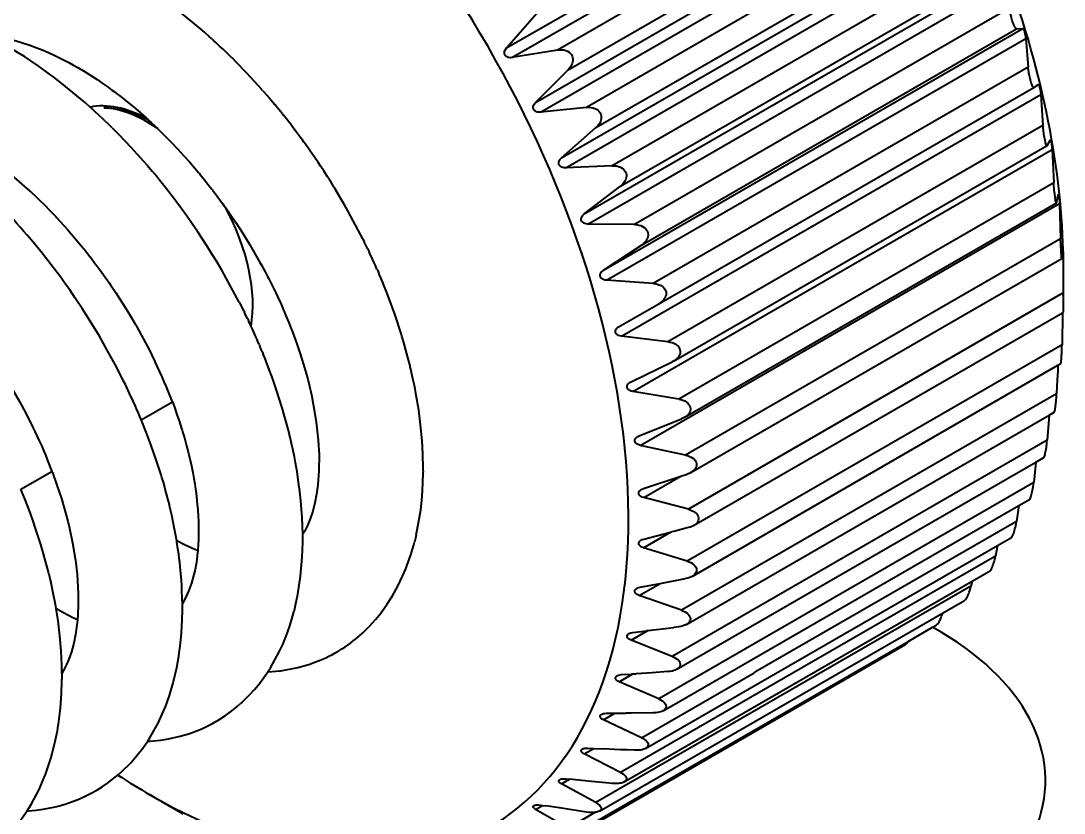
# Model space of a CAD drawing. Header units: millimetres. Extents: x 15 to 415, y 5 to 292.
# Drawn here: x 310.233 to 312.353, y 104.719 to 106.33 of the extents above; entities that cross this region are included whole.
import ezdxf

# ---------------------------------------------------------------- set-up
doc = ezdxf.new("R2010")
doc.units = ezdxf.units.MM
doc.layers.add('Geometries', color=7, linetype='Continuous')

msp = doc.modelspace()

# ---------------------------------------------------------------- linework, layer by layer
at = {"layer": 'Geometries', "linetype": 'Continuous', "lineweight": 40}
for p, q in [((311.2199, 106.2746), (312.0716, 106.7663)), ((311.2308, 106.2551), (312.0826, 106.7468)), ((312.0852, 106.7103), (311.3235, 106.2705)), ((311.3448, 106.2302), (312.1065, 106.6699)), ((311.2788, 106.164), (312.1305, 106.6558)), ((311.2886, 106.1441), (312.1404, 106.6358)), ((312.1441, 106.5936), (311.3824, 106.1539)), ((311.3314, 106.0513), (312.1832, 106.543)), ((311.4014, 106.1127), (312.1631, 106.5525)), ((311.3402, 106.031), (312.1919, 106.5228)), ((312.1964, 106.4751), (311.4347, 106.0353)), ((311.3775, 105.9372), (312.2293, 106.429)), ((311.4513, 105.9937), (312.213, 106.4335)), ((311.385, 105.9168), (312.2368, 106.4085)), ((311.2199, 106.2746), (311.2817, 106.3451)), ((312.2416, 106.3555), (311.4799, 105.9157)), ((311.4166, 105.8227), (312.2684, 106.3145)), ((311.4939, 105.874), (312.2556, 106.3138)), ((312.2556, 106.3138), (312.2684, 106.3145)), ((310.6203, 106.294), (310.6246, 106.29)), ((311.4229, 105.8024), (312.2746, 106.2941)), ((312.2746, 106.2941), (312.2794, 106.2359)), ((311.3235, 106.2705), (311.2308, 106.2551)), ((310.6618, 106.2547), (310.6636, 106.253)), ((310.6636, 106.253), (310.6706, 106.246)), ((311.2788, 106.164), (311.3448, 106.2302)), ((312.2794, 106.2359), (311.5177, 105.7962)), ((312.2907, 106.1945), (312.3002, 106.2006)), ((312.3002, 106.2006), (312.3002, 106.2006)), ((310.7244, 106.1884), (310.7347, 106.1766)), ((310.7347, 106.1766), (310.7356, 106.1756)), ((310.7356, 106.1756), (310.7382, 106.1724)), ((311.4533, 105.6886), (312.3051, 106.1804)), ((311.5292, 105.7548), (312.2907, 106.1945)), ((312.2907, 106.1945), (312.2905, 106.1944)), ((312.3051, 106.1804), (312.3094, 106.1173)), ((310.3643, 106.1629), (310.374, 106.1543)), ((310.374, 106.1543), (310.3772, 106.1514)), ((310.7382, 106.1724), (310.7416, 106.1684)), ((310.7416, 106.1684), (310.7491, 106.1596)), ((311.3824, 106.1539), (311.2886, 106.1441)), ((310.4871, 106.133), (310.4897, 106.1306)), ((310.7639, 106.1414), (310.7665, 106.1382)), ((310.4045, 106.1261), (310.4103, 106.1205)), ((310.4189, 106.1121), (310.4217, 106.1093)), ((310.4897, 106.1306), (310.4909, 106.1296)), ((310.4981, 106.123), (310.5023, 106.1191)), ((311.3314, 106.0513), (311.4014, 106.1127)), ((312.3094, 106.1173), (311.5477, 105.6776)), ((311.4762, 105.5765), (312.328, 106.0682)), ((311.5591, 105.6381), (312.3178, 106.0761)), ((312.318, 106.0764), (312.3177, 106.0761)), ((312.318, 106.0764), (312.3245, 106.0881)), ((312.3245, 106.0881), (312.3246, 106.0882)), ((312.328, 106.0682), (312.3314, 106.0006)), ((310.4903, 106.0356), (310.4998, 106.0244)), ((311.4347, 106.0353), (311.3402, 106.031)), ((310.4998, 106.0244), (310.5051, 106.018)), ((310.5943, 106.0212), (310.596, 106.0193)), ((310.8581, 106.0098), (310.8666, 105.9961)), ((310.6178, 105.992), (310.6214, 105.9874)), ((311.3775, 105.9372), (311.4513, 105.9937)), ((312.3314, 106.0006), (311.5697, 105.5609)), ((312.3372, 105.9606), (312.341, 105.978)), ((312.341, 105.978), (312.3411, 105.9783)), ((311.4914, 105.4669), (312.3431, 105.9586)), ((311.5809, 105.5234), (312.3369, 105.9599)), ((312.3431, 105.9586), (312.3453, 105.8868)), ((311.4799, 105.9157), (311.385, 105.9168)), ((310.9277, 105.8869), (310.9308, 105.8807)), ((312.3453, 105.8868), (311.5836, 105.447)), ((310.9374, 105.8671), (310.9407, 105.8601)), ((311.4166, 105.8227), (311.4939, 105.874)), ((312.3484, 105.8513), (312.3497, 105.8711)), ((311.5945, 105.4117), (312.348, 105.8467)), ((312.3482, 105.848), (312.3484, 105.8513)), ((312.3484, 105.8513), (312.3504, 105.8524)), ((312.3504, 105.8524), (312.3508, 105.802)), ((310.7223, 105.8332), (310.7297, 105.8194)), ((310.9574, 105.8236), (310.9606, 105.816)), ((312.351, 105.7461), (312.351, 105.8283)), ((310.7346, 105.8101), (310.7362, 105.8069)), ((310.7362, 105.8069), (310.7382, 105.8029)), ((310.7382, 105.8029), (310.7404, 105.7987)), ((311.5177, 105.7962), (311.4229, 105.8024)), ((312.3508, 105.802), (312.3509, 105.7767)), ((312.3509, 105.7767), (311.5892, 105.3369)), ((310.6769, 105.758), (310.6784, 105.755)), ((310.6784, 105.755), (310.686, 105.7399)), ((311.4485, 105.7088), (311.529, 105.7547)), ((311.5292, 105.7548), (311.529, 105.7547)), ((310.686, 105.7399), (310.6866, 105.7387)), ((310.6866, 105.7387), (310.6876, 105.7367)), ((311.5998, 105.3038), (312.3494, 105.7366)), ((312.3494, 105.7366), (312.3482, 105.6713)), ((312.3494, 105.7366), (312.351, 105.7375)), ((312.351, 105.7375), (312.351, 105.7375)), ((310.4641, 105.7162), (310.4667, 105.7117)), ((310.6935, 105.7245), (310.6955, 105.7204)), ((310.6963, 105.7186), (310.6955, 105.7204)), ((310.7785, 105.7145), (310.7827, 105.7037)), ((311.4484, 105.7087), (311.4485, 105.7088)), ((310.7827, 105.7037), (310.7842, 105.6997)), ((310.7842, 105.6997), (310.7849, 105.6978)), ((311.5477, 105.6776), (311.4533, 105.6886)), ((310.7178, 105.6709), (310.7189, 105.6684)), ((312.3482, 105.6713), (311.5865, 105.2315)), ((310.724, 105.6562), (310.7257, 105.6521)), ((311.4727, 105.5963), (311.5563, 105.6366)), ((311.5591, 105.6381), (311.5563, 105.6366)), ((311.5967, 105.2006), (312.3399, 105.6297)), ((312.34, 105.6297), (312.3394, 105.6175)), ((312.3399, 105.6297), (312.3458, 105.6331)), ((312.3394, 105.6175), (312.3386, 105.6001)), ((311.4714, 105.5956), (311.4727, 105.5963)), ((312.3386, 105.6001), (312.3372, 105.5713)), ((311.5697, 105.5609), (311.4762, 105.5765)), ((312.3372, 105.5713), (311.5755, 105.1316)), ((312.3372, 105.5709), (312.3372, 105.5713)), ((310.4778, 105.5187), (310.5411, 105.5552)), ((311.4893, 105.4862), (311.5755, 105.5208)), ((311.5853, 105.103), (312.3219, 105.5282)), ((312.3219, 105.5282), (312.318, 105.4777)), ((312.3219, 105.5282), (312.3325, 105.5344)), ((311.4866, 105.4849), (311.4893, 105.4862)), ((312.318, 105.4777), (311.5563, 105.0379)), ((311.5836, 105.447), (311.4914, 105.4669)), ((311.5656, 105.0117), (312.2953, 105.4329)), ((312.2953, 105.4329), (312.2907, 105.3911)), ((312.2953, 105.4329), (312.3112, 105.4421)), ((310.2333, 105.3775), (310.2965, 105.414)), ((311.0507, 105.4149), (311.0507, 105.4124)), ((311.4979, 105.3793), (311.5737, 105.404)), ((311.4986, 105.3607), (311.5737, 105.404)), ((312.2907, 105.3911), (311.529, 104.9514)), ((311.5737, 105.404), (311.5865, 105.4082)), ((311.5892, 105.3369), (311.4986, 105.3607)), ((312.2603, 105.3445), (312.282, 105.357)), ((311.5379, 104.9274), (312.2603, 105.3445)), ((312.2603, 105.3444), (312.2556, 105.3123)), ((312.2556, 105.3123), (311.7257, 105.0064)), ((311.4979, 105.2587), (311.5527, 105.2903)), ((311.4986, 105.2765), (311.5527, 105.2903)), ((311.5527, 105.2903), (311.5557, 105.2911)), ((311.5597, 105.2921), (311.5557, 105.2911)), ((311.5892, 105.2996), (311.5597, 105.2921)), ((310.8059, 105.2691), (310.8059, 105.2735)), ((311.036, 105.2835), (311.0327, 105.2698)), ((311.5023, 104.8509), (312.2169, 105.2635)), ((312.2169, 105.2634), (312.213, 105.2419)), ((312.2169, 105.2635), (312.2453, 105.2798)), ((312.213, 105.2419), (311.4513, 104.8021)), ((311.5865, 105.2315), (311.4979, 105.2587)), ((312.1654, 105.1905), (312.2012, 105.2112)), ((312.1631, 105.1804), (311.4014, 104.7407)), ((311.4591, 104.7827), (312.1654, 105.1905)), ((311.4893, 105.1618), (311.5316, 105.1862)), ((311.4914, 105.1787), (311.5316, 105.1862)), ((311.5316, 105.1862), (311.5836, 105.196)), ((312.1654, 105.1905), (312.1631, 105.1804)), ((311.5755, 105.1316), (311.4893, 105.1618)), ((312.1057, 105.1259), (312.1502, 105.1516)), ((310.5613, 105.128), (310.5614, 105.1321)), ((311.4087, 104.7235), (312.1057, 105.1259)), ((311.5066, 105.0903), (311.5594, 105.0969)), ((311.5697, 105.0982), (311.5594, 105.0969)), ((311.5733, 105.0987), (311.5697, 105.0982)), ((312.0355, 105.0685), (312.0854, 105.0973)), ((312.0854, 105.0973), (312.0926, 105.1015)), ((311.4724, 105.0858), (311.4727, 105.0858)), ((311.4727, 105.0708), (311.5066, 105.0903)), ((311.4762, 105.0865), (311.5043, 105.09)), ((311.5066, 105.0903), (311.5043, 105.09)), ((311.2879, 104.6335), (312.029, 105.0614)), ((311.3515, 104.6736), (312.0355, 105.0685)), ((311.5563, 105.0379), (311.4727, 105.0708)), ((310.8155, 105.0207), (310.8184, 105.0217)), ((310.3168, 105.0032), (310.3168, 104.9913)), ((310.5436, 104.987), (310.547, 105.0008)), ((311.4485, 104.9863), (311.4762, 105.0023)), ((311.4533, 105.0008), (311.4739, 105.0021)), ((311.4762, 105.0023), (311.4739, 105.0021)), ((311.4762, 105.0023), (311.4835, 105.0028)), ((311.5156, 105.0048), (311.4835, 105.0028)), ((311.4939, 104.8725), (311.7231, 105.0048)), ((311.5477, 105.0069), (311.5156, 105.0048)), ((311.7231, 105.0048), (311.7257, 105.0064)), ((311.529, 104.9514), (311.4485, 104.9863)), ((310.6827, 104.9448), (310.6804, 104.9427)), ((311.4166, 104.9091), (311.4397, 104.9224)), ((311.4939, 104.8725), (311.4166, 104.9091)), ((311.4229, 104.9223), (311.4397, 104.9224)), ((311.4397, 104.9224), (311.4619, 104.9226)), ((311.4684, 104.9226), (311.4619, 104.9226)), ((311.4732, 104.9226), (311.4684, 104.9226)), ((311.5177, 104.923), (311.4732, 104.9226)), ((311.5219, 104.9232), (311.5177, 104.923)), ((310.3074, 104.8864), (310.3092, 104.8973)), ((310.5689, 104.879), (310.5718, 104.8799)), ((311.3775, 104.8398), (311.3969, 104.851)), ((311.4513, 104.8021), (311.3775, 104.8398)), ((311.385, 104.8516), (311.3969, 104.851)), ((311.3969, 104.851), (311.4167, 104.85)), ((311.4391, 104.8489), (311.4167, 104.85)), ((311.4517, 104.8483), (311.4391, 104.8489)), ((311.4522, 104.8483), (311.4517, 104.8483)), ((311.465, 104.8477), (311.4522, 104.8483)), ((311.4799, 104.847), (311.465, 104.8477)), ((310.4356, 104.8012), (310.4345, 104.8002)), ((310.4376, 104.803), (310.4356, 104.8012)), ((311.3314, 104.7789), (311.3478, 104.7884)), ((311.4014, 104.7407), (311.3314, 104.7789)), ((311.3402, 104.7892), (311.3478, 104.7884)), ((311.3478, 104.7884), (311.3482, 104.7883)), ((311.3601, 104.7871), (311.3482, 104.7883)), ((311.3795, 104.7852), (311.3601, 104.7871)), ((311.3857, 104.7845), (311.3795, 104.7852)), ((311.3922, 104.7839), (311.3857, 104.7845)), ((311.4067, 104.7825), (311.3922, 104.7839)), ((311.4215, 104.781), (311.4067, 104.7825)), ((311.4347, 104.7797), (311.4215, 104.781)), ((310.4953, 104.7569), (310.5063, 104.7505)), ((310.5191, 104.7432), (310.5632, 104.718)), ((311.2788, 104.727), (311.2926, 104.735)), ((311.2886, 104.7356), (311.2925, 104.735)), ((311.2925, 104.735), (311.2983, 104.7341)), ((311.3044, 104.7332), (311.2983, 104.7341)), ((311.3178, 104.7312), (311.3044, 104.7332)), ((311.3448, 104.6886), (311.2788, 104.727)), ((311.3316, 104.7291), (311.3178, 104.7312)), ((311.3655, 104.724), (311.3316, 104.7291)), ((311.4009, 104.7211), (311.3448, 104.6886)), ((311.382, 104.7215), (311.3655, 104.724)), ((311.3824, 104.7214), (311.382, 104.7215))]:
    msp.add_line(p, q, dxfattribs=at)
at = {"layer": 'Geometries', "linetype": 'Continuous', "lineweight": 40, "flags": 128}
for points in [[(310.607, 106.3058), (310.6014, 106.3107), (310.5863, 106.3235), (310.5711, 106.336), (310.556, 106.348), (310.5476, 106.3545), (310.5399, 106.3603), (310.5345, 106.3643), (310.5307, 106.3671), (310.5245, 106.3717), (310.5149, 106.3785), (310.5038, 106.3862), (310.4866, 106.3978), (310.4718, 106.4073), (310.459, 106.4153), (310.449, 106.4213), (310.4368, 106.4284), (310.4227, 106.4363), (310.4071, 106.4446), (310.3771, 106.4595), (310.3563, 106.4689)], [(312.2556, 106.3138), (312.2552, 106.3139), (312.2546, 106.3142), (312.254, 106.3148), (312.2534, 106.3157), (312.2524, 106.3172), (312.2513, 106.3193), (312.2503, 106.3215), (312.2493, 106.324), (312.2482, 106.3269), (312.2472, 106.3301), (312.2463, 106.3329), (312.2454, 106.3359), (312.2447, 106.3389), (312.244, 106.3418), (312.2435, 106.3438), (312.2431, 106.3458), (312.2424, 106.3496), (312.2419, 106.3527), (312.2416, 106.3555)], [(310.1648, 106.3018), (310.1798, 106.2995), (310.193, 106.297), (310.2071, 106.2938), (310.2239, 106.2893), (310.2366, 106.2854), (310.2517, 106.2803), (310.2659, 106.2751), (310.2787, 106.2699), (310.2894, 106.2653), (310.3024, 106.2593), (310.3188, 106.2512), (310.3306, 106.2451), (310.339, 106.2404), (310.3489, 106.2348), (310.3606, 106.2279), (310.3732, 106.2201), (310.388, 106.2104), (310.4006, 106.2018), (310.4044, 106.1991)], [(310.3643, 106.1629), (310.3536, 106.1721), (310.324, 106.1966), (310.3099, 106.2076), (310.2974, 106.2171), (310.2917, 106.2214), (310.2831, 106.2277), (310.2681, 106.2384), (310.2538, 106.2482), (310.2405, 106.257), (310.228, 106.2651), (310.1993, 106.2826), (310.1669, 106.3006), (310.1652, 106.3016)], [(310.6203, 106.294), (310.6161, 106.2977), (310.607, 106.3058)], [(312.2684, 106.3145), (312.2689, 106.3143), (312.2695, 106.3135), (312.2699, 106.3128), (312.2704, 106.3117), (312.2709, 106.3106), (312.2713, 106.3094), (312.2718, 106.308), (312.2723, 106.3064), (312.2726, 106.305), (312.273, 106.3035), (312.2733, 106.302), (312.2737, 106.3006), (312.274, 106.2984), (312.2743, 106.2965), (312.2746, 106.2941)], [(310.6502, 106.266), (310.6439, 106.2721), (310.6384, 106.2773), (310.635, 106.2804), (310.6296, 106.2855), (310.6246, 106.29)], [(310.6618, 106.2547), (310.661, 106.2556), (310.6515, 106.2649), (310.6502, 106.266)], [(311.2308, 106.2551), (311.2277, 106.2548), (311.2245, 106.2551), (311.2226, 106.2556), (311.2208, 106.2564), (311.2194, 106.2573), (311.2182, 106.2584), (311.2172, 106.2597), (311.2164, 106.2612), (311.216, 106.2626), (311.2158, 106.2641), (311.2158, 106.2657), (311.216, 106.2672), (311.2167, 106.2696), (311.2178, 106.2718), (311.2199, 106.2746)], [(311.3235, 106.2705), (311.3277, 106.271), (311.3319, 106.271), (311.3361, 106.2706), (311.3401, 106.2696), (311.3439, 106.268), (311.3468, 106.2661), (311.3494, 106.2639), (311.3515, 106.2612), (311.3531, 106.2582), (311.354, 106.2553), (311.3545, 106.2523), (311.3544, 106.2491), (311.354, 106.246), (311.3531, 106.243), (311.3519, 106.2401), (311.3504, 106.2373), (311.3478, 106.2336), (311.3448, 106.2302)], [(310.723, 106.19), (310.6924, 106.2234), (310.6706, 106.246)], [(312.2905, 106.1944), (312.2904, 106.1944), (312.29, 106.1945), (312.2895, 106.1949), (312.289, 106.1956), (312.2882, 106.197), (312.2874, 106.1989), (312.2866, 106.201), (312.2858, 106.2035), (312.2849, 106.2062), (312.2841, 106.2094), (312.2834, 106.2123), (312.2827, 106.2153), (312.282, 106.2183), (312.2814, 106.2213), (312.281, 106.2235), (312.2807, 106.2256), (312.2801, 106.2295), (312.2797, 106.2329), (312.2794, 106.2359)], [(310.4044, 106.1991), (310.4088, 106.196), (310.4147, 106.1918), (310.4183, 106.1892), (310.4212, 106.187)], [(312.3002, 106.2006), (312.3006, 106.2005), (312.301, 106.1999), (312.3014, 106.1993), (312.3018, 106.1983), (312.3021, 106.1973), (312.3025, 106.1961), (312.3028, 106.1947), (312.3032, 106.1931), (312.3035, 106.1917), (312.3038, 106.1902), (312.3041, 106.1887), (312.3043, 106.1872), (312.3046, 106.185), (312.3049, 106.1829), (312.3051, 106.1804)], [(310.4212, 106.187), (310.4227, 106.1859), (310.4282, 106.1817)], [(310.4282, 106.1817), (310.4321, 106.1788), (310.441, 106.1718)], [(310.7244, 106.1884), (310.7237, 106.1892), (310.723, 106.19)], [(310.4019, 106.1532), (310.4122, 106.1527), (310.4227, 106.1515), (310.4334, 106.1497), (310.4445, 106.1471), (310.4556, 106.1439), (310.4669, 106.14), (310.4739, 106.1372), (310.481, 106.1342), (310.4881, 106.131), (310.4908, 106.1297)], [(310.441, 106.1718), (310.4454, 106.1684), (310.4592, 106.1571), (310.4613, 106.1554)], [(310.4613, 106.1554), (310.4764, 106.1425), (310.4871, 106.133)], [(310.7639, 106.1414), (310.7541, 106.1535), (310.7491, 106.1596)], [(311.2886, 106.1441), (311.2855, 106.144), (311.2823, 106.1444), (311.2804, 106.1451), (311.2786, 106.146), (311.2773, 106.1469), (311.2761, 106.1481), (311.2752, 106.1495), (311.2745, 106.151), (311.2741, 106.1524), (311.274, 106.1539), (311.2741, 106.1555), (311.2744, 106.157), (311.2753, 106.1593), (311.2766, 106.1614), (311.2788, 106.164)], [(311.3824, 106.1539), (311.3866, 106.1541), (311.3909, 106.1539), (311.395, 106.1532), (311.399, 106.1519), (311.4027, 106.1501), (311.4055, 106.1482), (311.408, 106.1458), (311.41, 106.143), (311.4114, 106.1399), (311.4122, 106.137), (311.4124, 106.134), (311.4122, 106.1309), (311.4116, 106.1279), (311.4105, 106.1249), (311.4091, 106.1221), (311.4075, 106.1194), (311.4046, 106.1159), (311.4014, 106.1127)], [(310.4045, 106.1261), (310.399, 106.1313), (310.3933, 106.1366), (310.3824, 106.1467), (310.3772, 106.1514)], [(310.7831, 106.117), (310.7828, 106.1174), (310.7665, 106.1382)], [(310.4189, 106.1121), (310.4131, 106.1178), (310.4103, 106.1205)], [(310.4909, 106.1296), (310.4935, 106.1272), (310.4981, 106.123)], [(310.5023, 106.1191), (310.5025, 106.1189), (310.5117, 106.1101)], [(310.8238, 106.0614), (310.8219, 106.0641), (310.8159, 106.0726), (310.8114, 106.079), (310.8083, 106.0833), (310.8058, 106.0866), (310.8008, 106.0935), (310.7928, 106.1043), (310.7831, 106.117)], [(312.3177, 106.0761), (312.3177, 106.0761), (312.3172, 106.0762), (312.3168, 106.0769), (312.3162, 106.078), (312.3156, 106.0798), (312.315, 106.0817), (312.3144, 106.084), (312.3138, 106.0868), (312.3131, 106.0899), (312.3126, 106.0928), (312.312, 106.0958), (312.3115, 106.0989), (312.3111, 106.1019), (312.3106, 106.1049), (312.3103, 106.1078), (312.31, 106.1105), (312.3096, 106.1141), (312.3094, 106.1173)], [(310.4296, 106.1014), (310.4227, 106.1083), (310.4217, 106.1093)], [(310.4903, 106.0356), (310.4833, 106.0436), (310.4574, 106.0724), (310.4331, 106.0978), (310.4296, 106.1014)], [(310.5117, 106.1101), (310.5128, 106.1091), (310.5258, 106.0963), (310.5395, 106.0824), (310.5509, 106.0705)], [(310.5509, 106.0705), (310.5524, 106.0689), (310.5645, 106.0557), (310.5758, 106.043), (310.5866, 106.0304), (310.5943, 106.0212)], [(312.3246, 106.0882), (312.3247, 106.0882), (312.325, 106.0878), (312.3253, 106.0872), (312.3256, 106.0864), (312.3258, 106.0854), (312.3261, 106.0843), (312.3263, 106.0829), (312.3266, 106.0814), (312.3268, 106.08), (312.327, 106.0785), (312.3272, 106.0769), (312.3274, 106.0754), (312.3276, 106.0731), (312.3278, 106.0709), (312.328, 106.0682)], [(310.8364, 106.0429), (310.8313, 106.0504), (310.8238, 106.0614)], [(311.3402, 106.031), (311.337, 106.0311), (311.3339, 106.0317), (311.332, 106.0325), (311.3303, 106.0334), (311.329, 106.0345), (311.3279, 106.0357), (311.327, 106.0371), (311.3264, 106.0386), (311.3261, 106.0401), (311.3261, 106.0416), (311.3263, 106.0431), (311.3267, 106.0446), (311.3277, 106.0468), (311.3291, 106.0488), (311.3314, 106.0513)], [(310.1754, 106.0464), (310.1885, 106.0365), (310.206, 106.0229), (310.2236, 106.0083), (310.241, 105.9932), (310.2508, 105.9844), (310.2555, 105.9801), (310.2622, 105.9739), (310.2712, 105.9653), (310.2812, 105.9555), (310.2922, 105.9444), (310.3001, 105.9362)], [(310.8485, 106.0247), (310.8428, 106.0334), (310.8364, 106.0429)], [(311.4347, 106.0353), (311.4389, 106.0353), (311.4431, 106.0348), (311.4473, 106.0339), (311.4512, 106.0324), (311.4548, 106.0304), (311.4575, 106.0283), (311.4598, 106.0259), (311.4617, 106.023), (311.4629, 106.0199), (311.4635, 106.017), (311.4636, 106.014), (311.4632, 106.011), (311.4623, 106.008), (311.4611, 106.0052), (311.4596, 106.0025), (311.4577, 105.9999), (311.4547, 105.9966), (311.4513, 105.9937)], [(310.5148, 106.0062), (310.5086, 106.0138), (310.5051, 106.018)], [(310.596, 106.0193), (310.5971, 106.0179), (310.6063, 106.0066), (310.6131, 105.998)], [(310.8581, 106.0098), (310.8562, 106.0128), (310.8485, 106.0247)], [(310.6131, 105.998), (310.6152, 105.9954), (310.6178, 105.992)], [(310.6214, 105.9874), (310.6223, 105.9863), (310.6226, 105.9858)], [(310.6226, 105.9858), (310.6255, 105.982), (310.6281, 105.9786), (310.6318, 105.9736), (310.637, 105.9667), (310.6436, 105.9577)], [(310.8905, 105.956), (310.8849, 105.9657), (310.871, 105.989), (310.8666, 105.9961)], [(312.3369, 105.9599), (312.3367, 105.9599), (312.3364, 105.9603), (312.3361, 105.9612), (312.3357, 105.9628), (312.3353, 105.9645), (312.3349, 105.9667), (312.3345, 105.9694), (312.3341, 105.9724), (312.3337, 105.9753), (312.3333, 105.9783), (312.333, 105.9814), (312.3326, 105.9845), (312.3324, 105.9876), (312.3321, 105.9906), (312.3319, 105.9934), (312.3316, 105.9972), (312.3314, 106.0006)], [(312.3411, 105.9783), (312.3412, 105.9783), (312.3413, 105.9781), (312.3415, 105.9776), (312.3416, 105.9768), (312.3418, 105.976), (312.3419, 105.9749), (312.3421, 105.9736), (312.3423, 105.9721), (312.3424, 105.9707), (312.3425, 105.9692), (312.3426, 105.9676), (312.3428, 105.9661), (312.3429, 105.9637), (312.343, 105.9615), (312.3431, 105.9586)], [(310.6436, 105.9577), (310.6458, 105.9546), (310.6495, 105.9494)], [(310.6495, 105.9494), (310.6568, 105.9389), (310.6699, 105.9197), (310.6848, 105.8968), (310.6984, 105.8747)], [(310.9277, 105.8869), (310.9187, 105.9045), (310.8974, 105.9439), (310.8905, 105.956)], [(312.3372, 105.9606), (312.337, 105.96), (312.3369, 105.9599)], [(310.3001, 105.9362), (310.3041, 105.9319), (310.3065, 105.9294)], [(310.3065, 105.9294), (310.3283, 105.9055), (310.3507, 105.8792), (310.3547, 105.8744)], [(311.385, 105.9168), (311.3819, 105.9171), (311.3788, 105.9179), (311.377, 105.9187), (311.3753, 105.9197), (311.374, 105.9208), (311.373, 105.9221), (311.3722, 105.9235), (311.3717, 105.9251), (311.3715, 105.9265), (311.3716, 105.9279), (311.3719, 105.9294), (311.3724, 105.9309), (311.3735, 105.933), (311.375, 105.9349), (311.3775, 105.9372)], [(311.4799, 105.9157), (311.4841, 105.9155), (311.4883, 105.9148), (311.4924, 105.9137), (311.4962, 105.912), (311.4997, 105.9099), (311.5023, 105.9077), (311.5045, 105.9051), (311.5061, 105.9022), (311.5072, 105.899), (311.5076, 105.8962), (311.5075, 105.8933), (311.5069, 105.8903), (311.5059, 105.8875), (311.5045, 105.8847), (311.5028, 105.8822), (311.5008, 105.8798), (311.4975, 105.8767), (311.4939, 105.874)], [(310.4414, 105.5987), (310.4356, 105.6103), (310.4242, 105.6323), (310.4096, 105.6593), (310.3927, 105.6887), (310.3743, 105.7192), (310.3578, 105.7452), (310.3437, 105.7664), (310.3325, 105.7828), (310.3242, 105.7945), (310.3195, 105.801), (310.3135, 105.8093), (310.3016, 105.8253), (310.2881, 105.8429), (310.2736, 105.8612), (310.2581, 105.88), (310.2459, 105.8944)], [(310.9374, 105.8671), (310.9354, 105.8713), (310.9308, 105.8807)], [(312.348, 105.8467), (312.3479, 105.8469), (312.3477, 105.8476), (312.3475, 105.8489), (312.3474, 105.8505), (312.3472, 105.8525), (312.347, 105.855), (312.3467, 105.858), (312.3465, 105.8608), (312.3464, 105.8638), (312.3462, 105.8669), (312.346, 105.8701), (312.3458, 105.8732), (312.3457, 105.8763), (312.3456, 105.8792), (312.3454, 105.8831), (312.3453, 105.8868)], [(310.3547, 105.8744), (310.3613, 105.8662), (310.363, 105.8641)], [(310.363, 105.8641), (310.3709, 105.8542), (310.3768, 105.8465), (310.3798, 105.8426), (310.3832, 105.8382), (310.3852, 105.8355)], [(310.6984, 105.8747), (310.7012, 105.87), (310.7183, 105.8402), (310.7223, 105.8332)], [(310.9574, 105.8236), (310.9567, 105.8251), (310.9534, 105.8325), (310.9511, 105.8377), (310.9475, 105.8456), (310.9422, 105.857), (310.9407, 105.8601)], [(312.3497, 105.8711), (312.3497, 105.8716), (312.3497, 105.8717)], [(312.3497, 105.8717), (312.3498, 105.8716), (312.3498, 105.8712), (312.3499, 105.8706), (312.3499, 105.8698), (312.35, 105.8688), (312.35, 105.8675), (312.3501, 105.8661), (312.3501, 105.8647), (312.3502, 105.8632), (312.3502, 105.8617), (312.3503, 105.8601), (312.3503, 105.8577), (312.3503, 105.8554), (312.3504, 105.8524)], [(310.3852, 105.8355), (310.3884, 105.8312), (310.3945, 105.8229), (310.4013, 105.8135), (310.4133, 105.7964), (310.4154, 105.7933)], [(312.3482, 105.848), (312.3481, 105.8471), (312.348, 105.8468), (312.348, 105.8467)], [(310.7297, 105.8194), (310.7331, 105.813), (310.7346, 105.8101)], [(310.9644, 105.8072), (310.9618, 105.8134), (310.9606, 105.816)], [(311.4229, 105.8024), (311.4197, 105.8028), (311.4167, 105.8037), (311.4149, 105.8046), (311.4133, 105.8058), (311.4121, 105.8069), (311.4112, 105.8082), (311.4105, 105.8096), (311.4101, 105.8112), (311.41, 105.8126), (311.4101, 105.814), (311.4105, 105.8155), (311.4111, 105.8168), (311.4124, 105.8188), (311.414, 105.8206), (311.4166, 105.8227)], [(310.4154, 105.7933), (310.4269, 105.7763), (310.4326, 105.7676)], [(310.7404, 105.7987), (310.745, 105.7894), (310.751, 105.7771)], [(310.9713, 105.7906), (310.9684, 105.7977), (310.9644, 105.8072)], [(311.5177, 105.7962), (311.5219, 105.7957), (311.526, 105.7948), (311.53, 105.7935), (311.5337, 105.7917), (311.5371, 105.7894), (311.5396, 105.7871), (311.5416, 105.7845), (311.543, 105.7815), (311.5439, 105.7784), (311.5441, 105.7756), (311.5438, 105.7727), (311.543, 105.7699), (311.5418, 105.7672), (311.5403, 105.7646), (311.5384, 105.7622), (311.5362, 105.7599), (311.5344, 105.7583)], [(310.062, 105.7882), (310.0885, 105.759), (310.1121, 105.7312), (310.1229, 105.7177), (310.1304, 105.708), (310.1352, 105.7018), (310.141, 105.6941), (310.1487, 105.6837), (310.1582, 105.6706), (310.1695, 105.6545), (310.1836, 105.6334), (310.1994, 105.6087), (310.2158, 105.5815), (310.2305, 105.5558), (310.2432, 105.532), (310.2584, 105.5019), (310.2619, 105.4948)], [(310.751, 105.7771), (310.7545, 105.7697), (310.7618, 105.7538), (310.767, 105.7419), (310.7682, 105.7391)], [(311.0072, 105.6888), (311.0063, 105.6919), (310.9927, 105.7335), (310.9764, 105.7778), (310.9713, 105.7906)], [(312.351, 105.746), (312.351, 105.7475), (312.351, 105.7502), (312.351, 105.7532), (312.351, 105.7563), (312.351, 105.7595), (312.351, 105.7618), (312.351, 105.7642), (312.351, 105.7688), (312.3509, 105.7728), (312.3509, 105.7767)], [(310.4326, 105.7676), (310.4412, 105.754), (310.4554, 105.731), (310.4641, 105.7162)], [(311.5344, 105.7583), (311.5328, 105.7571), (311.5292, 105.7548)], [(310.6935, 105.7245), (310.6896, 105.7325), (310.6876, 105.7367)], [(310.7682, 105.7391), (310.7705, 105.7338), (310.7725, 105.729), (310.7769, 105.7182), (310.7785, 105.7145)], [(312.351, 105.7375), (312.351, 105.7379), (312.351, 105.739), (312.351, 105.7404), (312.351, 105.7423), (312.351, 105.7446), (312.351, 105.746)], [(310.4667, 105.7117), (310.4689, 105.7077), (310.4819, 105.6842), (310.4826, 105.683)], [(310.701, 105.7087), (310.698, 105.7151), (310.6963, 105.7186)], [(310.7149, 105.6777), (310.713, 105.6821), (310.7107, 105.6874), (310.7085, 105.6923), (310.7043, 105.7015), (310.701, 105.7087)], [(311.4533, 105.6886), (311.4502, 105.6892), (311.4473, 105.6903), (311.4455, 105.6913), (311.444, 105.6925), (311.4429, 105.6936), (311.4421, 105.6949), (311.4415, 105.6964), (311.4412, 105.6979), (311.4411, 105.6993), (311.4414, 105.7006), (311.4419, 105.702), (311.4425, 105.7033), (311.4439, 105.7052), (311.4457, 105.7069), (311.4484, 105.7087)], [(310.7849, 105.6978), (310.7857, 105.6958), (310.7939, 105.6733), (310.8008, 105.6527), (310.8069, 105.6332), (310.8115, 105.6174), (310.8159, 105.6011), (310.8194, 105.5869), (310.8209, 105.5807)], [(311.0238, 105.6285), (311.0225, 105.6336), (311.0194, 105.6458), (311.0154, 105.6607), (311.011, 105.6761), (311.0072, 105.6888)], [(310.4826, 105.683), (310.4943, 105.6605), (310.503, 105.6431)], [(310.7178, 105.6709), (310.7168, 105.6733), (310.7149, 105.6777)], [(310.724, 105.6562), (310.7221, 105.6607), (310.7189, 105.6684)], [(311.5477, 105.6776), (311.5519, 105.6769), (311.556, 105.6758), (311.5599, 105.6743), (311.5635, 105.6723), (311.5667, 105.6699), (311.569, 105.6676), (311.5708, 105.6649), (311.5721, 105.662), (311.5727, 105.6589), (311.5727, 105.6561), (311.5723, 105.6534), (311.5713, 105.6507), (311.5699, 105.6481), (311.5682, 105.6456), (311.5661, 105.6434), (311.5638, 105.6414), (311.5611, 105.6394)], [(312.3458, 105.6331), (312.3459, 105.6333), (312.3461, 105.6341), (312.3463, 105.6352), (312.3465, 105.6369), (312.3467, 105.6392), (312.347, 105.6418), (312.3471, 105.6445), (312.3473, 105.6474), (312.3475, 105.6505), (312.3476, 105.6536), (312.3478, 105.6568), (312.3479, 105.66), (312.348, 105.6631), (312.3481, 105.6673), (312.3482, 105.6713)], [(310.763, 105.5474), (310.759, 105.5602), (310.7522, 105.5809), (310.7438, 105.6052), (310.7365, 105.6247), (310.7288, 105.6445), (310.7257, 105.6521)], [(310.503, 105.6431), (310.5061, 105.6367), (310.5062, 105.6364)], [(311.0507, 105.4149), (311.0507, 105.4192), (311.0501, 105.4496), (311.0485, 105.4764), (311.0454, 105.5089), (311.0414, 105.5387), (311.0358, 105.5724), (311.0333, 105.5856), (311.0304, 105.5993), (311.0277, 105.6116), (311.0254, 105.6216), (311.0244, 105.6259), (311.0238, 105.6285)], [(311.5611, 105.6394), (311.5602, 105.6388), (311.5591, 105.6381)], [(310.4777, 105.5191), (310.472, 105.5326), (310.4684, 105.5409), (310.4659, 105.5464), (310.4612, 105.5569), (310.454, 105.5725), (310.4455, 105.5904), (310.4414, 105.5987)], [(311.4762, 105.5765), (311.4732, 105.5772), (311.4703, 105.5784), (311.4686, 105.5795), (311.4672, 105.5807), (311.4662, 105.5819), (311.4654, 105.5832), (311.4649, 105.5846), (311.4647, 105.5861), (311.4648, 105.5875), (311.4651, 105.5888), (311.4657, 105.5901), (311.4664, 105.5913), (311.468, 105.5931), (311.4698, 105.5946), (311.4714, 105.5956)], [(310.8209, 105.5807), (310.8213, 105.5788), (310.8242, 105.5659), (310.8273, 105.5507), (310.8326, 105.519)], [(311.5697, 105.5609), (311.5739, 105.56), (311.5779, 105.5587), (311.5817, 105.5571), (311.5851, 105.555), (311.5882, 105.5525), (311.5903, 105.5501), (311.5919, 105.5474), (311.593, 105.5445), (311.5934, 105.5415), (311.5933, 105.5388), (311.5926, 105.5362), (311.5915, 105.5336), (311.5899, 105.5312), (311.588, 105.5289), (311.5858, 105.5269), (311.5854, 105.5265)], [(312.3337, 105.5378), (312.3341, 105.5394), (312.3345, 105.5419), (312.3349, 105.5444), (312.3352, 105.5472), (312.3356, 105.5503), (312.3359, 105.5534), (312.3362, 105.5566), (312.3365, 105.5598), (312.3367, 105.5629), (312.337, 105.5672), (312.3372, 105.5709)], [(310.5411, 105.5552), (310.5451, 105.5445), (310.5503, 105.5297), (310.5554, 105.5148), (310.5591, 105.503), (310.5607, 105.498), (310.5618, 105.4944), (310.563, 105.4904), (310.5655, 105.4819), (310.5699, 105.4657), (310.573, 105.4537), (310.5752, 105.4445), (310.5763, 105.4401)], [(310.7792, 105.4878), (310.7787, 105.4898), (310.7743, 105.5073), (310.7691, 105.5265), (310.7643, 105.543), (310.763, 105.5474)], [(310.5183, 105.4068), (310.5091, 105.4357), (310.4983, 105.4666), (310.4879, 105.4939), (310.479, 105.5161), (310.4777, 105.5191)], [(310.8326, 105.519), (310.8334, 105.514), (310.8374, 105.4775), (310.839, 105.4479), (310.8387, 105.4151), (310.8365, 105.3865), (310.8338, 105.3675), (310.8304, 105.3498), (310.8261, 105.3333), (310.8209, 105.3178), (310.8154, 105.3041), (310.8093, 105.2918), (310.8057, 105.2854)], [(311.5809, 105.5234), (311.5796, 105.5227), (311.5755, 105.5208)], [(311.5854, 105.5265), (311.5834, 105.525), (311.5809, 105.5234)], [(312.3325, 105.5344), (312.3329, 105.5349), (312.3332, 105.5358), (312.3336, 105.5373), (312.3337, 105.5378)], [(310.2619, 105.4948), (310.2705, 105.4762), (310.2756, 105.465), (310.2799, 105.455), (310.283, 105.4476), (310.2877, 105.4364), (310.2965, 105.414)], [(310.8059, 105.2859), (310.8047, 105.3205), (310.8021, 105.3543), (310.8, 105.3732), (310.7975, 105.3924), (310.7944, 105.4132), (310.7912, 105.4317), (310.7889, 105.4433), (310.7862, 105.4566), (310.7832, 105.4706), (310.7803, 105.4832), (310.7792, 105.4878)], [(311.4914, 105.4669), (311.4884, 105.4678), (311.4856, 105.4691), (311.484, 105.4701), (311.4826, 105.4714), (311.4817, 105.4726), (311.481, 105.4739), (311.4806, 105.4753), (311.4805, 105.4768), (311.4807, 105.4781), (311.4811, 105.4793), (311.4818, 105.4806), (311.4826, 105.4817), (311.4843, 105.4833), (311.4862, 105.4847), (311.4866, 105.4849)], [(312.3112, 105.4421), (312.3114, 105.4422), (312.3119, 105.443), (312.3125, 105.4442), (312.3131, 105.4461), (312.3138, 105.4484), (312.3143, 105.4508), (312.3149, 105.4535), (312.3154, 105.4565), (312.3159, 105.4596), (312.3164, 105.4628), (312.3168, 105.4659), (312.3172, 105.4691), (312.3176, 105.4735), (312.318, 105.4777)], [(310.5763, 105.4401), (310.577, 105.4367), (310.5796, 105.4251), (310.5823, 105.4118), (310.5846, 105.3995), (310.5864, 105.3884), (310.5881, 105.3775)], [(311.5836, 105.447), (311.5877, 105.446), (311.5916, 105.4445), (311.5952, 105.4427), (311.5986, 105.4406), (311.6014, 105.438), (311.6034, 105.4356), (311.6048, 105.4329), (311.6057, 105.4301), (311.6059, 105.4271), (311.6055, 105.4246), (311.6047, 105.4221), (311.6034, 105.4197), (311.6016, 105.4174), (311.5996, 105.4153), (311.5972, 105.4135), (311.5947, 105.4118), (311.5945, 105.4117)], [(310.2965, 105.414), (310.2974, 105.4116), (310.3066, 105.3863), (310.3156, 105.3588), (310.3286, 105.3128), (310.332, 105.2986)], [(311.036, 105.2835), (311.0372, 105.2887), (311.0413, 105.3094), (311.0455, 105.3359), (311.0483, 105.3624), (311.0501, 105.39), (311.0507, 105.4124)], [(311.5945, 105.4117), (311.5907, 105.4098), (311.5865, 105.4082)], [(310.5349, 105.3464), (310.5331, 105.3536), (310.53, 105.3657), (310.5267, 105.3778), (310.5234, 105.3898), (310.5199, 105.4015), (310.5183, 105.4068)], [(312.282, 105.357), (312.2825, 105.3574), (312.2833, 105.3584), (312.2841, 105.3601), (312.2849, 105.3622), (312.2857, 105.3645), (312.2864, 105.367), (312.2872, 105.3699), (312.2878, 105.3729), (312.2885, 105.3761), (312.289, 105.3792), (312.2896, 105.3824), (312.2902, 105.3868), (312.2907, 105.3911)], [(310.2738, 105.2656), (310.2721, 105.2712), (310.2647, 105.2938), (310.2575, 105.3149), (310.2526, 105.3284), (310.2472, 105.3428), (310.2413, 105.3581), (310.2348, 105.3742), (310.2332, 105.3779)], [(310.5881, 105.3775), (310.5884, 105.3751), (310.59, 105.3631), (310.591, 105.3544), (310.5917, 105.3471), (310.5927, 105.3357), (310.5936, 105.3229), (310.594, 105.3136), (310.5943, 105.3036), (310.5944, 105.2949), (310.5944, 105.2869), (310.5943, 105.2803), (310.5941, 105.2742), (310.5937, 105.2662), (310.5927, 105.2525)], [(311.4986, 105.3607), (311.4957, 105.3617), (311.493, 105.3631), (311.4915, 105.3642), (311.4902, 105.3654), (311.4894, 105.3666), (311.4888, 105.3679), (311.4885, 105.3693), (311.4885, 105.3707), (311.4888, 105.3719), (311.4893, 105.3731), (311.49, 105.3743), (311.491, 105.3753), (311.4927, 105.3768), (311.494, 105.3776)], [(311.494, 105.3776), (311.4948, 105.378), (311.4979, 105.3793)], [(310.5499, 105.2729), (310.5482, 105.2831), (310.5457, 105.2966), (310.5429, 105.3105), (310.5399, 105.3247), (310.5375, 105.3356), (310.5362, 105.3411), (310.5352, 105.345), (310.5349, 105.3464)], [(311.5892, 105.3369), (311.5932, 105.3357), (311.597, 105.3341), (311.6005, 105.3322), (311.6037, 105.33), (311.6063, 105.3274), (311.6081, 105.325), (311.6093, 105.3224), (311.61, 105.3196), (311.61, 105.3168), (311.6094, 105.3143), (311.6084, 105.312), (311.6069, 105.3097), (311.605, 105.3077), (311.6028, 105.3058), (311.6003, 105.3041), (311.5998, 105.3038)], [(312.2453, 105.2798), (312.2462, 105.2806), (312.2472, 105.282), (312.2482, 105.2839), (312.2492, 105.286), (312.2501, 105.2885), (312.251, 105.2912), (312.2519, 105.2941), (312.2527, 105.2972), (312.2534, 105.3003), (312.2541, 105.3035), (312.2549, 105.308), (312.2556, 105.3123)], [(310.332, 105.2986), (310.3383, 105.2688), (310.3436, 105.2369)], [(310.8059, 105.2735), (310.8059, 105.2754), (310.8059, 105.2859)], [(311.5998, 105.3038), (311.5976, 105.3027), (311.5935, 105.3009), (311.5892, 105.2996)], [(310.2904, 105.2054), (310.2882, 105.2143), (310.2843, 105.2291), (310.2796, 105.2462), (310.2738, 105.2656)], [(310.5927, 105.2525), (310.5808, 105.2577), (310.5655, 105.265), (310.5504, 105.2726), (310.5499, 105.2729)], [(310.5614, 105.1448), (310.5612, 105.1554), (310.5606, 105.1716), (310.5601, 105.1824), (310.5594, 105.1921), (310.5583, 105.2064), (310.557, 105.2202), (310.5559, 105.2296), (310.5551, 105.2368), (310.554, 105.2456), (310.5524, 105.2565), (310.5503, 105.2701), (310.5499, 105.2729)], [(310.7915, 105.142), (310.7961, 105.1645), (310.8016, 105.2013), (310.8049, 105.2399), (310.8059, 105.2691)], [(311.015, 105.2158), (311.0175, 105.2223), (311.0252, 105.2443), (311.0314, 105.265), (311.0327, 105.2698)], [(311.4979, 105.2587), (311.495, 105.2598), (311.4925, 105.2613), (311.4911, 105.2624), (311.4899, 105.2637), (311.4891, 105.2649), (311.4887, 105.2661), (311.4885, 105.2675), (311.4886, 105.2688), (311.489, 105.2699), (311.4895, 105.271), (311.4904, 105.2721), (311.4914, 105.2731), (311.4933, 105.2744), (311.4934, 105.2745)], [(311.4934, 105.2745), (311.4954, 105.2754), (311.4986, 105.2765)], [(310.5927, 105.2525), (310.5927, 105.2524), (310.5917, 105.2435), (310.5906, 105.2347), (310.5892, 105.2254), (310.5872, 105.2146), (310.5849, 105.2047), (310.58, 105.1871), (310.5741, 105.1708), (310.5673, 105.1558), (310.5615, 105.1454)], [(312.2012, 105.2112), (312.2015, 105.2114), (312.2027, 105.2125), (312.204, 105.2142), (312.2051, 105.2161), (312.2062, 105.2184), (312.2073, 105.221), (312.2083, 105.2238), (312.2093, 105.2268), (312.2102, 105.2299), (312.2111, 105.233), (312.2121, 105.2375), (312.213, 105.2419)], [(310.3436, 105.2369), (310.344, 105.2338), (310.3475, 105.2043), (310.3498, 105.1657), (310.3498, 105.1435), (310.349, 105.1223), (310.3482, 105.1122)], [(311.5865, 105.2315), (311.5904, 105.2301), (311.594, 105.2285), (311.5974, 105.2265), (311.6004, 105.2242), (311.6029, 105.2215), (311.6044, 105.2191), (311.6055, 105.2166), (311.6059, 105.2139), (311.6057, 105.2113), (311.6049, 105.209), (311.6037, 105.2068), (311.602, 105.2047), (311.6, 105.2029), (311.5976, 105.2012), (311.5967, 105.2006)], [(310.305, 105.1351), (310.3041, 105.1402), (310.2978, 105.1731), (310.2946, 105.1875), (310.292, 105.1988), (310.2907, 105.2044), (310.2904, 105.2054)], [(310.9649, 105.1264), (310.966, 105.1279), (310.9768, 105.1431), (310.9884, 105.1613), (310.9991, 105.1808), (311.0088, 105.2012), (311.015, 105.2158)], [(311.5967, 105.2006), (311.595, 105.1997), (311.5922, 105.1985), (311.588, 105.197), (311.5836, 105.196)], [(311.4849, 105.1764), (311.4859, 105.1769), (311.4881, 105.1778), (311.4914, 105.1787)], [(312.1502, 105.1516), (312.1511, 105.1522), (312.1525, 105.1536), (312.1538, 105.1554), (312.1551, 105.1575), (312.1564, 105.1599), (312.1576, 105.1626), (312.1587, 105.1655), (312.1598, 105.1685), (312.1608, 105.1716), (312.162, 105.176), (312.1631, 105.1804)], [(311.4893, 105.1618), (311.4865, 105.163), (311.484, 105.1645), (311.4827, 105.1657), (311.4816, 105.1669), (311.481, 105.1681), (311.4806, 105.1693), (311.4805, 105.1706), (311.4807, 105.1718), (311.4812, 105.1729), (311.4819, 105.1739), (311.4828, 105.1749), (311.4839, 105.1758), (311.4849, 105.1764)], [(310.5614, 105.1321), (310.5614, 105.1382), (310.5614, 105.1448)], [(310.7881, 105.1283), (310.7889, 105.1313), (310.7915, 105.142)], [(310.3481, 105.1123), (310.3391, 105.1166), (310.3202, 105.1264), (310.3044, 105.1354)], [(310.3168, 105.0032), (310.3165, 105.0197), (310.3151, 105.0492), (310.3125, 105.08), (310.3088, 105.1103), (310.305, 105.1351)], [(310.5541, 105.0381), (310.5551, 105.045), (310.5569, 105.0584), (310.5584, 105.0725), (310.5595, 105.0851), (310.5604, 105.0999), (310.5609, 105.1102), (310.5611, 105.1176), (310.5613, 105.1264), (310.5613, 105.128)], [(310.7703, 105.0744), (310.7722, 105.0792), (310.779, 105.098), (310.7839, 105.1133), (310.7881, 105.1283)], [(310.929, 105.0869), (310.9409, 105.0986), (310.9537, 105.1127), (310.9649, 105.1264)], [(311.5755, 105.1316), (311.5792, 105.1301), (311.5828, 105.1283), (311.586, 105.1262), (311.5888, 105.1239), (311.591, 105.1213), (311.5924, 105.119), (311.5932, 105.1165), (311.5934, 105.114), (311.593, 105.1115), (311.5921, 105.1093), (311.5907, 105.1073), (311.5888, 105.1055), (311.5866, 105.1038), (311.5853, 105.103)], [(312.0926, 105.1015), (312.0942, 105.1027), (312.0957, 105.1042), (312.0971, 105.1061), (312.0986, 105.1084), (312.1, 105.111), (312.1013, 105.1137), (312.1026, 105.1167), (312.1037, 105.1197), (312.1052, 105.124), (312.1058, 105.1259)], [(310.3482, 105.1122), (310.347, 105.1011), (310.3444, 105.0825), (310.3407, 105.0646), (310.336, 105.0471), (310.331, 105.0326), (310.3262, 105.0211), (310.3209, 105.0105), (310.3166, 105.0031)], [(311.5853, 105.103), (311.5841, 105.1024), (311.5814, 105.1011), (311.5786, 105.1001), (311.5742, 105.0989), (311.5733, 105.0987)], [(310.7351, 105.0068), (310.7401, 105.0146), (310.7494, 105.0306), (310.7582, 105.0473), (310.7658, 105.0637), (310.7703, 105.0744)], [(310.8184, 105.0217), (310.8338, 105.0272), (310.8402, 105.0297), (310.8461, 105.0322), (310.8529, 105.0353), (310.8589, 105.0382), (310.8664, 105.0421), (310.8731, 105.0458), (310.8795, 105.0495), (310.8855, 105.0533), (310.8913, 105.057), (310.898, 105.0616), (310.9028, 105.0651), (310.9083, 105.0693), (310.913, 105.073), (310.9272, 105.0852)], [(310.9272, 105.0852), (310.9273, 105.0853), (310.929, 105.0869)], [(311.4727, 105.0708), (311.4701, 105.072), (311.4677, 105.0736), (311.4665, 105.0747), (311.4656, 105.076), (311.465, 105.0771), (311.4647, 105.0783), (311.4647, 105.0795), (311.4651, 105.0806), (311.4656, 105.0816), (311.4664, 105.0825), (311.4674, 105.0834), (311.4685, 105.0842)], [(311.4685, 105.0842), (311.4685, 105.0842), (311.4706, 105.0852), (311.4724, 105.0858)], [(311.4727, 105.0858), (311.4729, 105.0859), (311.4762, 105.0865)], [(312.029, 105.0614), (312.0296, 105.0618), (312.0312, 105.0631), (312.0328, 105.0648), (312.0344, 105.0669), (312.0355, 105.0685)], [(310.547, 105.0008), (310.5501, 105.0155), (310.5541, 105.0381)], [(311.5563, 105.0379), (311.5599, 105.0363), (311.5633, 105.0345), (311.5663, 105.0324), (311.5689, 105.0301), (311.5709, 105.0275), (311.5721, 105.0253), (311.5727, 105.0229), (311.5727, 105.0205), (311.572, 105.0182), (311.5709, 105.0162), (311.5694, 105.0144), (311.5674, 105.0128), (311.5656, 105.0117)], [(310.7354, 105.0064), (310.7593, 105.0086), (310.7615, 105.0089)], [(310.7615, 105.0089), (310.7956, 105.0152), (310.8155, 105.0207)], [(311.5656, 105.0117), (311.5651, 105.0113), (311.5624, 105.0101), (311.5596, 105.0091), (311.5567, 105.0082), (311.5522, 105.0074), (311.5477, 105.0069)], [(310.3168, 104.9869), (310.3168, 104.9894), (310.3168, 104.9913)], [(310.7191, 104.9844), (310.7199, 104.9856), (310.7303, 104.9998), (310.7351, 105.0068)], [(311.4485, 104.9863), (311.4459, 104.9876), (311.4437, 104.9892), (311.4426, 104.9903), (311.4417, 104.9915), (311.4413, 104.9926), (311.4411, 104.9937), (311.4412, 104.9948), (311.4417, 104.9959), (311.4423, 104.9968), (311.4431, 104.9976), (311.4442, 104.9984), (311.4445, 104.9985)], [(311.4445, 104.9985), (311.4454, 104.999), (311.4476, 104.9999), (311.4499, 105.0004), (311.4533, 105.0008)], [(310.3092, 104.8973), (310.3097, 104.9001), (310.3137, 104.9326), (310.316, 104.9629), (310.3168, 104.9869)], [(310.5261, 104.9334), (310.5353, 104.9587), (310.5429, 104.9843), (310.5436, 104.987)], [(310.6827, 104.9448), (310.6846, 104.9466), (310.6963, 104.9581), (310.7077, 104.9706), (310.7191, 104.9844)], [(311.529, 104.9514), (311.5325, 104.9497), (311.5357, 104.9478), (311.5385, 104.9457), (311.5409, 104.9434), (311.5427, 104.9409), (311.5437, 104.9387), (311.5441, 104.9365), (311.5439, 104.9343), (311.543, 104.9322), (311.5417, 104.9304), (311.54, 104.9288), (311.5379, 104.9274)], [(310.491, 104.8657), (310.496, 104.8736), (310.512, 104.9021), (310.5257, 104.9324), (310.5261, 104.9334)], [(310.5718, 104.8799), (310.5798, 104.8826), (310.6008, 104.8909), (310.6226, 104.9017), (310.6351, 104.9089), (310.6493, 104.9181), (310.6614, 104.9269), (310.6726, 104.9359), (310.6804, 104.9427)], [(311.5379, 104.9274), (311.5379, 104.9274), (311.5354, 104.9262), (311.5327, 104.9252), (311.5298, 104.9243), (311.5267, 104.9237), (311.5223, 104.9232), (311.5219, 104.9232)], [(311.4166, 104.9091), (311.4142, 104.9105), (311.4122, 104.912), (311.4112, 104.9131), (311.4104, 104.9143), (311.4101, 104.9153), (311.41, 104.9164), (311.4102, 104.9174), (311.4107, 104.9184), (311.4115, 104.9192), (311.4124, 104.9199), (311.4129, 104.9202)], [(311.4129, 104.9202), (311.4135, 104.9205), (311.4148, 104.9211), (311.417, 104.9217), (311.4194, 104.9221), (311.4229, 104.9223)], [(310.2809, 104.7917), (310.2833, 104.798), (310.2942, 104.8301), (310.3025, 104.8619), (310.3074, 104.8864)], [(310.4751, 104.8436), (310.4771, 104.8462), (310.491, 104.8657)], [(310.4905, 104.8651), (310.4957, 104.8654), (310.5176, 104.8676)], [(310.5176, 104.8676), (310.5332, 104.8701), (310.5569, 104.8755), (310.5689, 104.879)], [(311.4939, 104.8725), (311.4972, 104.8708), (311.5003, 104.8689), (311.5029, 104.8668), (311.5051, 104.8646), (311.5066, 104.8622), (311.5074, 104.8601), (311.5076, 104.8581), (311.5072, 104.856), (311.5061, 104.8541), (311.5047, 104.8526), (311.5028, 104.8512), (311.5023, 104.8509)], [(310.4376, 104.803), (310.4564, 104.8215), (310.4751, 104.8436)], [(311.3775, 104.8398), (311.3752, 104.8412), (311.3733, 104.8427), (311.3724, 104.8438), (311.3718, 104.8449), (311.3716, 104.8459), (311.3716, 104.8468), (311.3719, 104.8477), (311.3725, 104.8486), (311.3733, 104.8493), (311.374, 104.8497)], [(311.374, 104.8497), (311.3743, 104.8499), (311.3755, 104.8504), (311.3769, 104.8509), (311.3791, 104.8513), (311.3815, 104.8516), (311.385, 104.8516)], [(311.4868, 104.8471), (311.4845, 104.847), (311.4799, 104.847)], [(311.4966, 104.8486), (311.4951, 104.8482), (311.4921, 104.8476), (311.4891, 104.8472), (311.4868, 104.8471)], [(311.5023, 104.8509), (311.5005, 104.85), (311.498, 104.849), (311.4966, 104.8486)], [(310.2461, 104.724), (310.2486, 104.7242), (310.2641, 104.7255), (310.2786, 104.7275), (310.2925, 104.7299), (310.3005, 104.7317), (310.3088, 104.7337), (310.3157, 104.7355), (310.3231, 104.7377), (310.3308, 104.7402), (310.3384, 104.7428), (310.3509, 104.7478), (310.3627, 104.7529), (310.375, 104.7591), (310.3875, 104.766), (310.3987, 104.773), (310.4095, 104.7803), (310.431, 104.7972)], [(310.431, 104.7972), (310.434, 104.7998), (310.4345, 104.8002)], [(311.4513, 104.8021), (311.4544, 104.8004), (311.4573, 104.7985), (311.4597, 104.7964), (311.4616, 104.7942), (311.463, 104.792), (311.4635, 104.7901), (311.4635, 104.7882), (311.4629, 104.7863), (311.4616, 104.7846), (311.46, 104.7833), (311.4591, 104.7827)], [(310.2459, 104.7237), (310.2542, 104.7371), (310.2702, 104.7671), (310.2809, 104.7917)], [(311.3314, 104.7789), (311.3293, 104.7803), (311.3275, 104.7818), (311.3268, 104.7828), (311.3262, 104.7839), (311.3261, 104.7848), (311.3262, 104.7856), (311.3266, 104.7864), (311.3273, 104.7872), (311.3281, 104.7877)], [(311.3281, 104.7877), (311.3282, 104.7878), (311.3293, 104.7883), (311.3305, 104.7887), (311.3319, 104.789), (311.3342, 104.7893), (311.3358, 104.7893)], [(311.3358, 104.7893), (311.3367, 104.7893), (311.3402, 104.7892)], [(311.4591, 104.7827), (311.458, 104.7822), (311.4556, 104.7812), (311.453, 104.7804), (311.4501, 104.7799), (311.447, 104.7795), (311.4439, 104.7793), (311.4393, 104.7794), (311.4347, 104.7797)], [(310.5063, 104.7505), (310.5071, 104.75), (310.5083, 104.7494), (310.5096, 104.7486), (310.5109, 104.7478), (310.5123, 104.7471), (310.5144, 104.7459), (310.5165, 104.7447), (310.5191, 104.7432)], [(311.2788, 104.727), (311.2767, 104.7284), (311.2752, 104.7298), (311.2745, 104.7308), (311.2741, 104.7318), (311.274, 104.7325), (311.2742, 104.7333), (311.2748, 104.734), (311.2755, 104.7346), (311.2757, 104.7347)], [(311.2757, 104.7347), (311.2765, 104.7351), (311.2776, 104.7355), (311.2789, 104.7358), (311.2803, 104.736), (311.2827, 104.7361), (311.2851, 104.736), (311.2886, 104.7356)], [(311.4014, 104.7407), (311.4044, 104.7389), (311.407, 104.737), (311.4093, 104.735), (311.411, 104.7329), (311.4121, 104.7308), (311.4124, 104.7291), (311.4122, 104.7274), (311.4114, 104.7258), (311.41, 104.7243), (311.4088, 104.7235)], [(310.002, 104.5831), (310.0133, 104.5839), (310.0402, 104.5872), (310.0671, 104.5928), (310.0923, 104.6003), (310.1181, 104.6107), (310.1374, 104.6205), (310.1577, 104.6329), (310.1774, 104.6474), (310.1946, 104.6622), (310.2087, 104.6762), (310.2215, 104.6906), (310.2333, 104.7056), (310.2441, 104.721), (310.2459, 104.7237)], [(311.3967, 104.7206), (311.3948, 104.7206), (311.3916, 104.7206), (311.387, 104.7209), (311.3824, 104.7214)], [(311.4009, 104.7211), (311.4008, 104.7211), (311.3979, 104.7207), (311.3967, 104.7206)], [(311.4088, 104.7235), (311.4082, 104.7232), (311.4061, 104.7223), (311.4036, 104.7216), (311.4009, 104.7211)]]:
    msp.add_lwpolyline(points, dxfattribs=at)
at = {"layer": 'Geometries', "linetype": 'Continuous', "lineweight": 40}
for centre, radius, start, end in [((309.2698, 105.0532), 1.2886, 40.7554, 48.3914), ((309.3913, 105.0958), 1.4461, 27.2532, 39.0169), ((309.5643, 105.1841), 1.0449, 20.8054, 25.6527)]:
    msp.add_arc(centre, radius, start, end, dxfattribs=at)
for centre, major_axis, start_param, end_param in [((310.4953, 105.8795), (-0.6875, 1.1908), 2.356194, 6.7979), ((311.3788, 106.3896), (0.6875, -1.1908), 0.785398, 1.259543), ((310.4953, 105.8795), (0.1519, -0.2631), 2.382856, 2.956836), ((310.4896, 105.8762), (0.1519, -0.2631), 2.252282, 2.776572), ((310.4896, 105.8762), (0.1519, -0.2631), 0.602456, 1.514577), ((311.5645, 104.7858), (-0.75, 0), 1.910633, 3.944546), ((310.4953, 105.8795), (-0.6875, 1.1908), 2.289374, 2.356194)]:
    msp.add_ellipse(centre, major_axis=major_axis, ratio=0.57735, start_param=start_param, end_param=end_param, dxfattribs=at)

doc.saveas('drawing.dxf')
